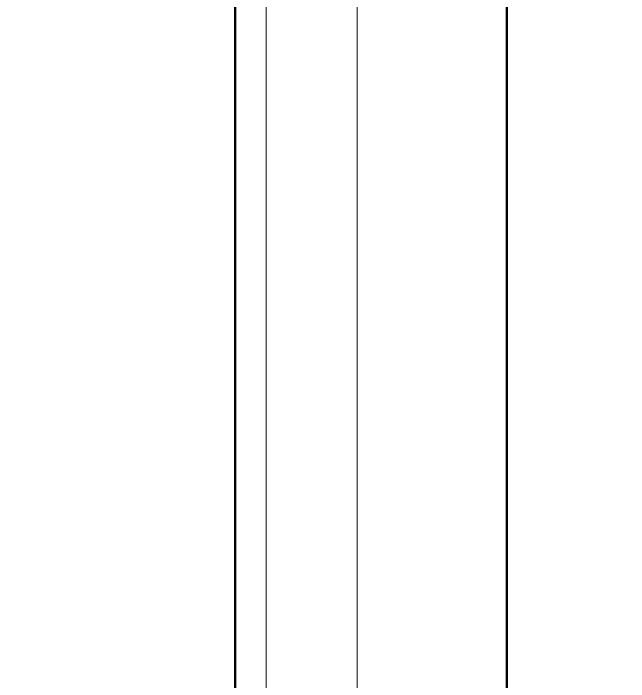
# Model space of a CAD drawing. Header units: millimetres. Extents: x 1499747 to 4230374, y -28481 to 441852.
# Drawn here: x 4050795 to 4068450, y 230661 to 249822 of the extents above; entities that cross this region are included whole.
import ezdxf
from ezdxf.enums import TextEntityAlignment as Align

# ---------------------------------------------------------------- set-up
doc = ezdxf.new("R2010")
doc.units = ezdxf.units.MM
doc.header["$MEASUREMENT"] = 0
doc.styles.add('СПДС', font='isocpeur.ttf', dxfattribs={"width": 0.9})

# ---------------------------------------------------------------- blocks, each defined once
blk = doc.blocks.new('*U32')
at = {"lineweight": 0}
blk.add_lwpolyline([(-415, -5), (5, -5), (5, 292), (-415, 292)], close=True, dxfattribs=at)
at = {"color": 0, "linetype": 'Continuous', "lineweight": 50}
blk.add_lwpolyline([(-395, 287), (0, 287), (0, 0), (-395, 0)], close=True, dxfattribs=at)
at = {"style": 'СПДС'}
for tag, p in [('ШИФР_ПРОЕКТА_ЛИСТ2', (-65, 7.5)), ('ЛИСТ_второй', (-5, 5))]:
    blk.add_attdef(tag, text='', height=2.5, dxfattribs=at).set_placement(p, align=Align.MIDDLE_CENTER)

msp = doc.modelspace()

# ---------------------------------------------------------------- block references
at = {"lineweight": 0}
for p, xscale, yscale, zscale in [((4057162.15784, 222037.65373), 178.1472622323158, 178.1472622323158, 178.1472622323158), ((4149914.42377, 208691.10643), 215.0767254341117, 215.0767254341117, 215.0767254341117)]:
    msp.add_blockref('*U32', p, dxfattribs=dict(at, xscale=xscale, yscale=yscale, zscale=zscale))

doc.saveas('drawing.dxf')
